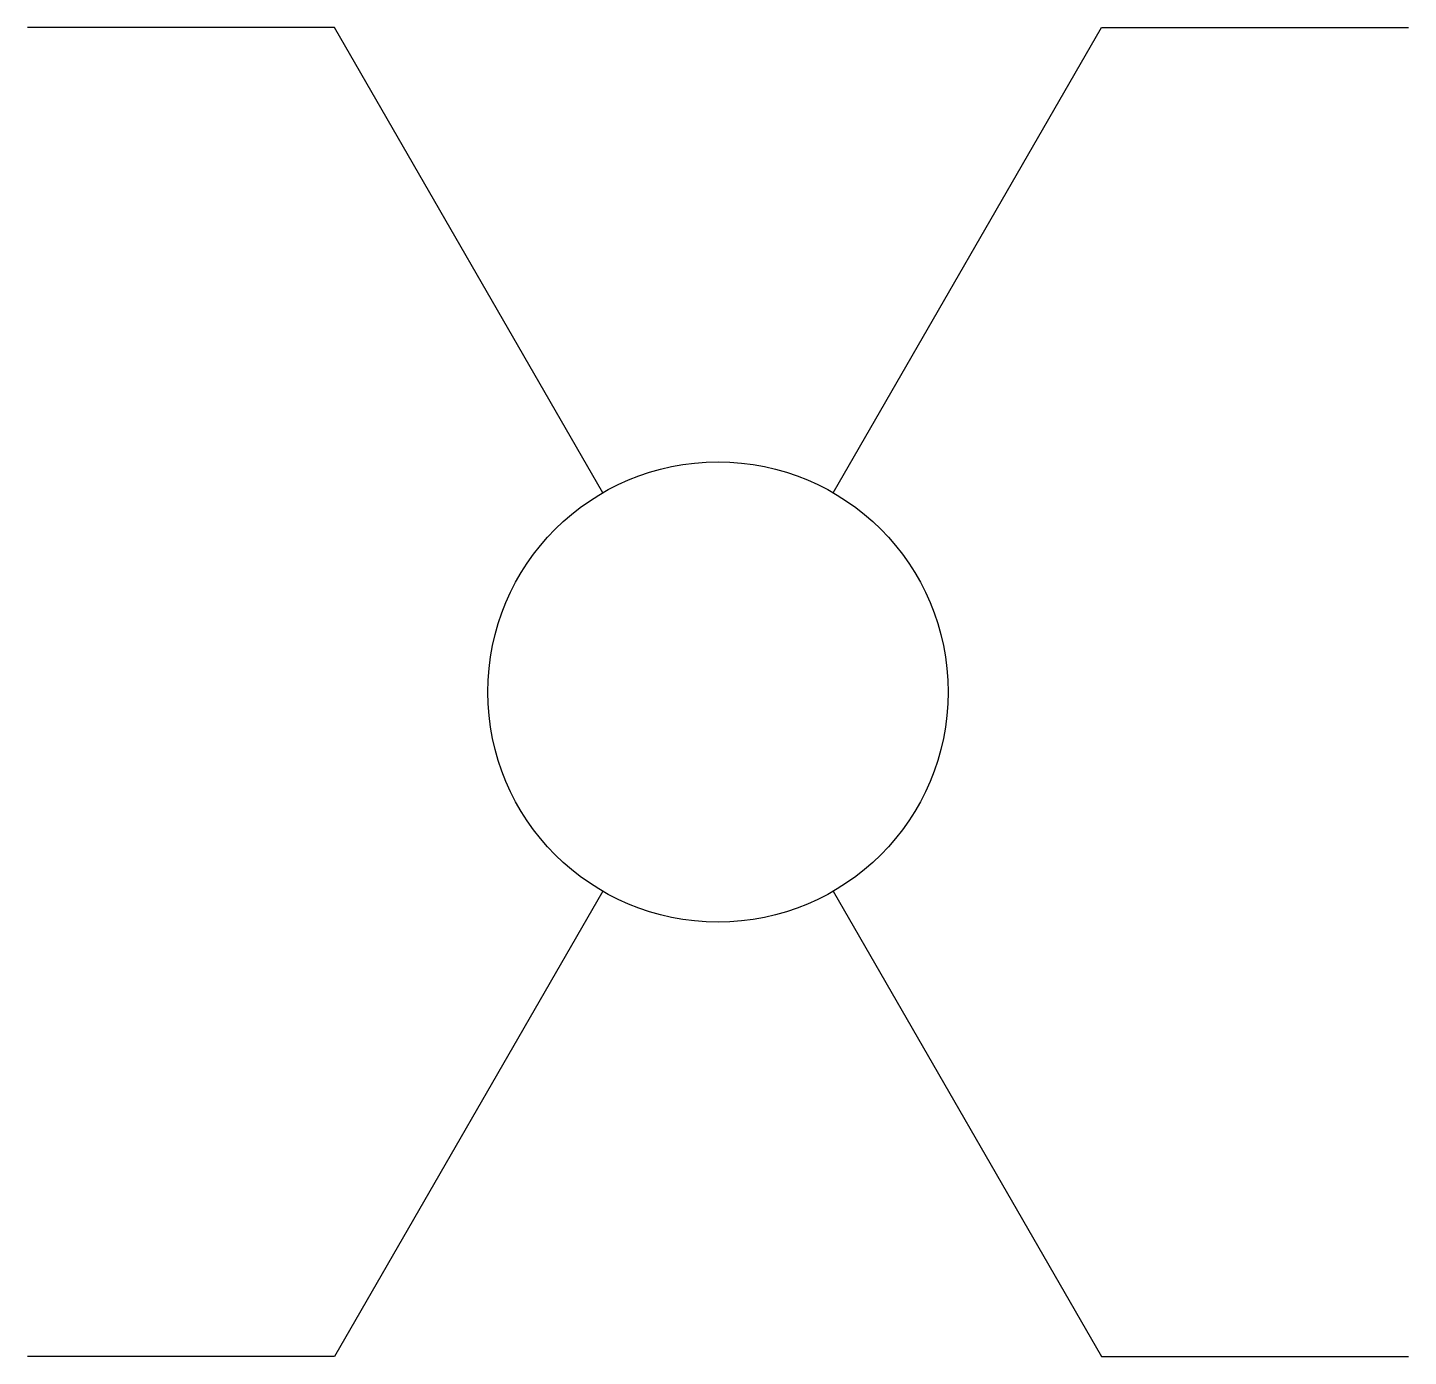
# Model space of a CAD drawing. Header units: millimetres. Extents: x -3 to 3, y -2.88 to 2.88.
import ezdxf

# ---------------------------------------------------------------- set-up
doc = ezdxf.new("R2010")
doc.units = ezdxf.units.MM

msp = doc.modelspace()

# ---------------------------------------------------------------- linework, layer by layer
at = {"linetype": 'Continuous', "transparency": 33554687}
for p, q in [((-1.6641, 2.8822), (-2.9953, 2.8822)), ((-0.4992, 0.8647), (-1.6641, 2.8822)), ((0.4992, 0.8647), (1.6641, 2.8822)), ((1.6641, 2.8822), (2.9953, 2.8822)), ((-0.4992, -0.8647), (-1.6641, -2.8822)), ((0.4992, -0.8647), (1.6641, -2.8822)), ((-1.6641, -2.8822), (-2.9953, -2.8822)), ((1.6641, -2.8822), (2.9953, -2.8822))]:
    msp.add_line(p, q, dxfattribs=at)
msp.add_circle((0, 0), 0.9984, dxfattribs=at)

doc.saveas('drawing.dxf')
